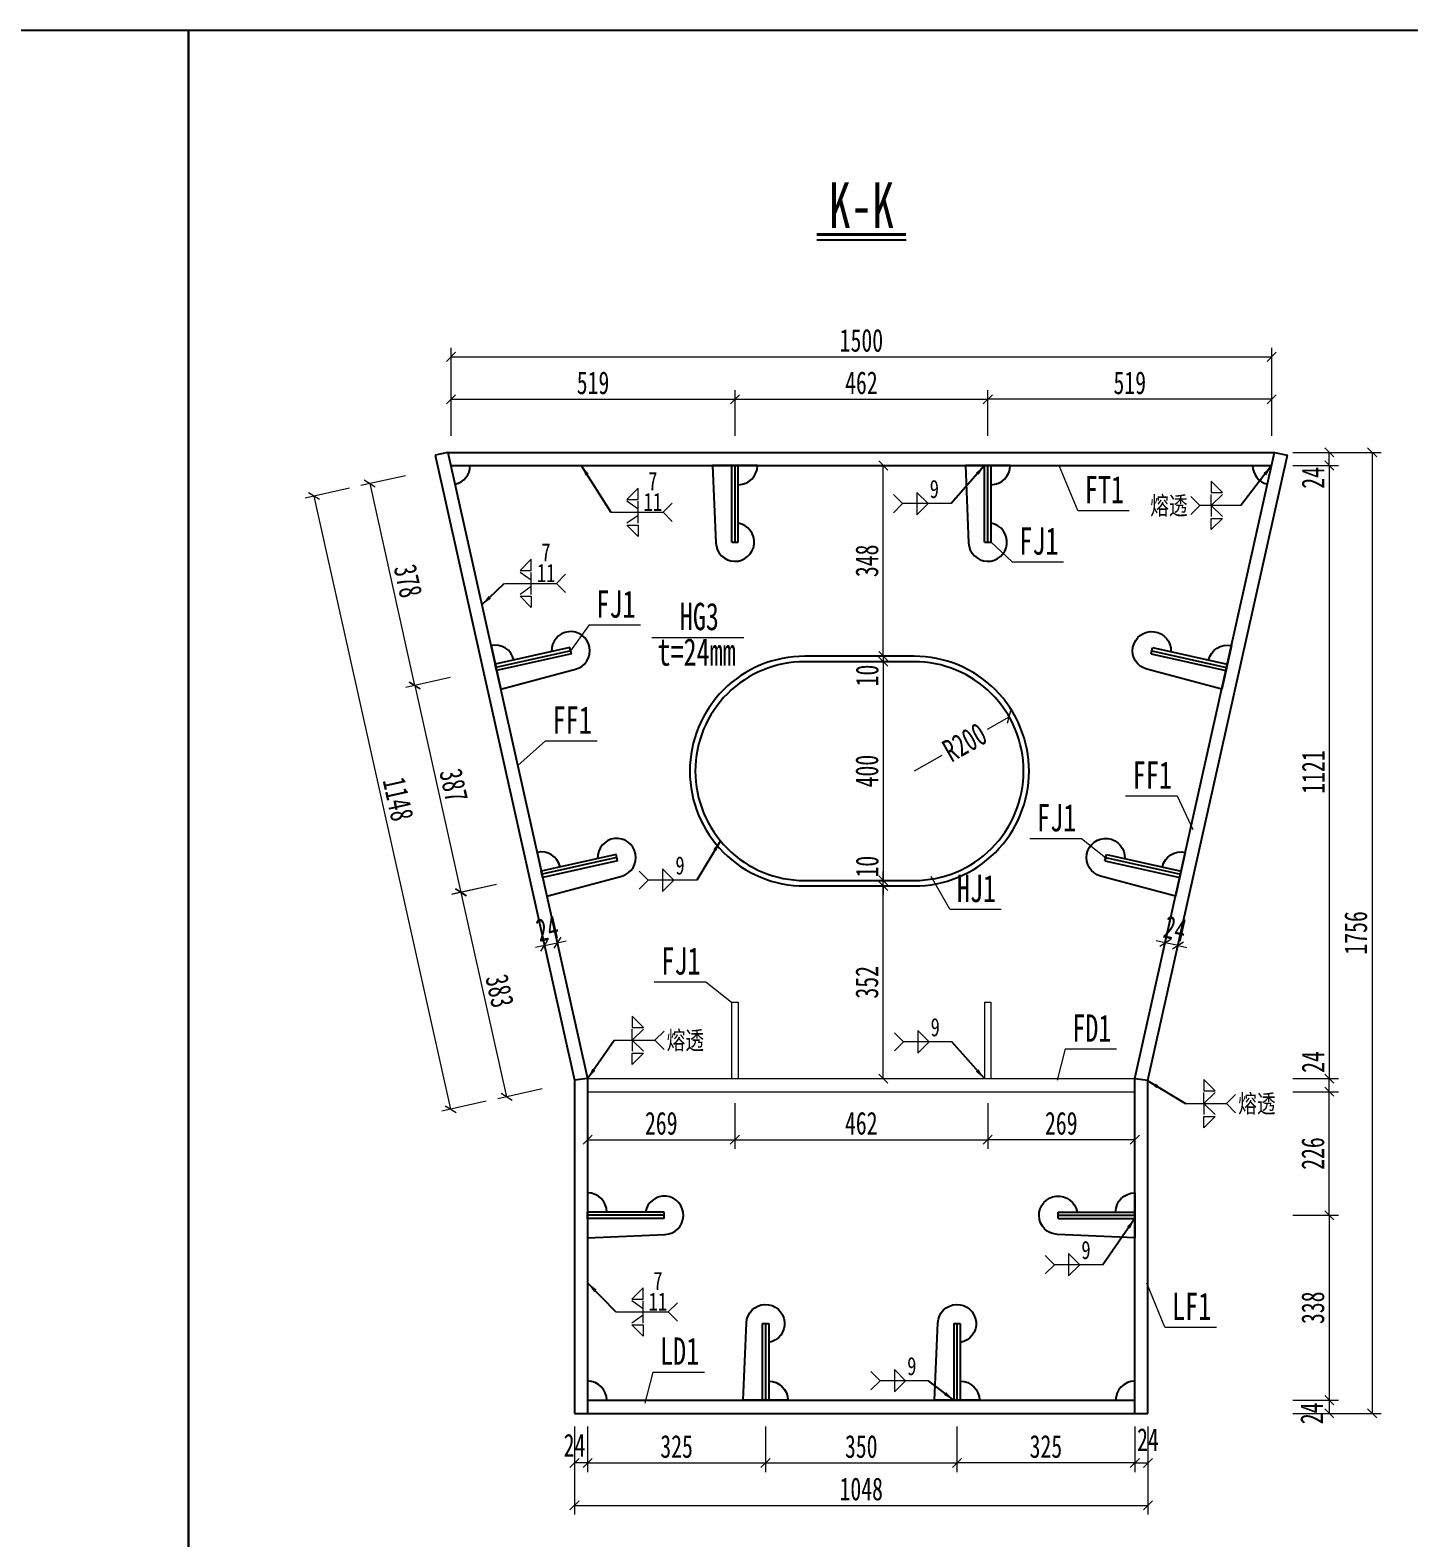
# Model space of a CAD drawing. Header units: millimetres. Extents: x -60009 to 63758, y -2164 to 95433.
# Drawn here: x 22842 to 25362, y 14752 to 17508 of the extents above; entities that cross this region are included whole.
import ezdxf
from ezdxf.enums import TextEntityAlignment as Align

# ---------------------------------------------------------------- set-up
doc = ezdxf.new("R2010")
doc.units = ezdxf.units.MM
doc.linetypes.add('DASHED', pattern=[0.75, 0.5, -0.25])
doc.layers.get('Defpoints').update_dxf_attribs({"color": 8})
for name, color, linetype, lineweight in [('Dim', 4, 'Continuous', 15), ('文字', 7, 'Continuous', 15), ('标注线及字体', 2, 'Continuous', 15), ('细实线', 4, 'Continuous', 15), ('虚线', 7, 'DASHED', 15), ('钢板粗线', 1, 'Continuous', 25)]:
    doc.layers.add(name, color=color, linetype=linetype, lineweight=lineweight)
doc.layers.add('Text', color=4, linetype='Continuous')
doc.styles.add('111', font='仿宋_GB2312.TTF', dxfattribs={"width": 0.7})
doc.styles.add('BM_Dim', font='仿宋_GB2312.TTF', dxfattribs={"width": 0.85})
doc.styles.add('SMEDI', font='仿宋_GB2312.TTF', dxfattribs={"width": 0.75})
doc.styles.get("Standard").update_dxf_attribs({"font": '仿宋_GB2312.TTF'})
doc.dimstyles.new('200', dxfattribs={"dimscale": 0, "dimtxt": 2.5, "dimasz": 1, "dimexe": 1, "dimexo": 1, "dimgap": 0.6, "dimtad": 1, "dimdec": 0, "dimdsep": 46, "dimtxsty": '111', "dimblk": 'OBLIQUE', "dimcen": 0, "dimclrd": 4, "dimclre": 4, "dimclrt": 4, "dimadec": 1, "dimazin": 2, "dimtfac": 1, "dimtdec": 0, "dimtix": 1, "dimtmove": 2, "dimatfit": 3, "dimfxl": 4, "dimfxlon": 1, "dimtolj": 1, "dimlwd": -1, "dimlwe": -1, "dimarcsym": 0})
doc.dimstyles.new('MSteel_1.0_1.0', dxfattribs={"dimtxt": 3, "dimasz": 1.2, "dimexe": 1, "dimexo": 1, "dimgap": 1, "dimtad": 3, "dimtoh": 1, "dimdec": 0, "dimzin": 0, "dimdsep": 46, "dimtxsty": 'Standard', "dimblk": 'ARCHTICK', "dimcen": 0.09, "dimclrd": 3, "dimclre": 3, "dimadec": 0, "dimazin": 0, "dimtfac": 1, "dimtdec": 4, "dimtofl": 0, "dimtmove": 0, "dimatfit": 3, "dimfxl": 1, "dimtolj": 1, "dimtzin": 0, "dimarcsym": 0})

# ---------------------------------------------------------------- blocks, each defined once
blk = doc.blocks.new('_Oblique')
at = {"color": 0, "linetype": 'ByBlock', "lineweight": -2}
blk.add_line((-0.5, -0.5), (0.5, 0.5), dxfattribs=at)
blk = doc.blocks.new('*D1526')
at = {"layer": 'Defpoints', "color": 0}
for p in [(24359.6, 16363.2), (24359.6, 16353.2), (24401.5, 16353.2)]:
    blk.add_point(p, dxfattribs=at)
at = {"layer": '细实线', "color": 4}
for p, q in [((24401.5, 16363.2), (24401.5, 16379.9)), ((24376.2, 16363.2), (24418.2, 16363.2)), ((24376.2, 16353.2), (24418.2, 16353.2)), ((24401.5, 16363.2), (24401.5, 16353.2)), ((24401.5, 16353.2), (24401.5, 16336.5))]:
    blk.add_line(p, q, dxfattribs=at)
at = {"layer": '细实线', "color": 4, "xscale": 16.66666666666666, "yscale": 16.66666666666666, "zscale": 16.66666666666666}
for p, rotation in [((24401.5, 16363.2), 270), ((24401.5, 16353.2), 90)]:
    blk.add_blockref('_Oblique', p, dxfattribs=dict(at, rotation=rotation))
at = {"layer": '细实线', "color": 4, "insert": (24372.2, 16327.9), "char_height": 41.67, "attachment_point": 5, "rotation": 90, "style": '111'}
blk.add_mtext('\\A1;10', dxfattribs=at)
blk = doc.blocks.new('*D1527')
at = {"layer": 'Defpoints', "color": 0}
for p in [(24359.6, 16711.7), (24401.5, 16711.7), (24359.6, 16363.2)]:
    blk.add_point(p, dxfattribs=at)
at = {"layer": '细实线', "color": 4}
for p, q in [((24376.2, 16711.7), (24418.2, 16711.7)), ((24401.5, 16363.2), (24401.5, 16711.7)), ((24376.2, 16363.2), (24418.2, 16363.2))]:
    blk.add_line(p, q, dxfattribs=at)
at = {"layer": '细实线', "color": 4, "xscale": 16.66666666666666, "yscale": 16.66666666666666, "zscale": 16.66666666666666}
for p, rotation in [((24401.5, 16711.7), 90), ((24401.5, 16363.2), 270)]:
    blk.add_blockref('_Oblique', p, dxfattribs=dict(at, rotation=rotation))
at = {"layer": '细实线', "color": 4, "insert": (24371.7, 16537.5), "char_height": 41.67, "attachment_point": 5, "rotation": 90, "style": '111'}
blk.add_mtext('\\A1;348', dxfattribs=at)
blk = doc.blocks.new('*D1528')
at = {"layer": 'Defpoints', "color": 0}
for p in [(24359.6, 16353.2), (24359.6, 15953.2), (24401.5, 15953.2)]:
    blk.add_point(p, dxfattribs=at)
at = {"layer": '细实线', "color": 4}
for p, q in [((24376.2, 16353.2), (24418.2, 16353.2)), ((24401.5, 16353.2), (24401.5, 15953.2)), ((24376.2, 15953.2), (24418.2, 15953.2))]:
    blk.add_line(p, q, dxfattribs=at)
at = {"layer": '细实线', "color": 4, "xscale": 16.66666666666666, "yscale": 16.66666666666666, "zscale": 16.66666666666666}
for p, rotation in [((24401.5, 16353.2), 90), ((24401.5, 15953.2), 270)]:
    blk.add_blockref('_Oblique', p, dxfattribs=dict(at, rotation=rotation))
at = {"layer": '细实线', "color": 4, "insert": (24371.7, 16153.2), "char_height": 41.67, "attachment_point": 5, "rotation": 90, "style": '111'}
blk.add_mtext('\\A1;400', dxfattribs=at)
blk = doc.blocks.new('*D1529')
at = {"layer": 'Defpoints', "color": 0}
for p in [(24359.6, 15943.2), (24401.5, 15943.2), (24359.6, 15591.1)]:
    blk.add_point(p, dxfattribs=at)
at = {"layer": '细实线', "color": 4}
for p, q in [((24376.2, 15943.2), (24418.2, 15943.2)), ((24401.5, 15591.1), (24401.5, 15943.2)), ((24376.2, 15591.1), (24418.2, 15591.1))]:
    blk.add_line(p, q, dxfattribs=at)
at = {"layer": '细实线', "color": 4, "xscale": 16.66666666666666, "yscale": 16.66666666666666, "zscale": 16.66666666666666}
for p, rotation in [((24401.5, 15943.2), 90), ((24401.5, 15591.1), 270)]:
    blk.add_blockref('_Oblique', p, dxfattribs=dict(at, rotation=rotation))
at = {"layer": '细实线', "color": 4, "insert": (24371.7, 15767.2), "char_height": 41.67, "attachment_point": 5, "rotation": 90, "style": '111'}
blk.add_mtext('\\A1;352', dxfattribs=at)
blk = doc.blocks.new('_ArchTick')
at = {"color": 0, "linetype": 'ByBlock', "const_width": 0.15}
blk.add_lwpolyline([(-0.5, -0.5), (0.5, 0.5)], dxfattribs=at)
blk = doc.blocks.new('角焊缝1')
at = {"layer": 'Dim'}
blk.add_line((-3101.17, 370.22), (-3106.48, 370.22), dxfattribs=at)
blk.add_lwpolyline([(-3107.48, 369.22), (-3106.48, 370.22), (-3107.48, 371.22)], dxfattribs=at)
blk.add_lwpolyline([(-3104.91, 371.45), (-3104.91, 368.99), (-3103.68, 370.22)], close=True, dxfattribs=at)
blk = doc.blocks.new('*D1530')
at = {"layer": 'Defpoints', "color": 0}
for p in [(24631.7, 16252.3), (24457.9, 16153.2)]:
    blk.add_point(p, dxfattribs=at)
at = {"layer": '细实线', "color": 4}
for p, q in [((24592.2, 16229.8), (24631.7, 16252.3)), ((24508.3, 16181.9), (24457.9, 16153.2))]:
    blk.add_line(p, q, dxfattribs=at)
at = {"layer": '细实线', "color": 4, "xscale": 16.66666666666666, "yscale": 16.66666666666666, "zscale": 16.66666666666666, "rotation": 29.68905914116267}
blk.add_blockref('_Oblique', (24631.7, 16252.3), dxfattribs=at)
at = {"layer": '细实线', "color": 4, "insert": (24550.3, 16205.9), "char_height": 41.67, "attachment_point": 5, "rotation": 29.6891, "style": '111'}
blk.add_mtext('\\A1;R200', dxfattribs=at)
blk = doc.blocks.new('*D1531')
at = {"layer": 'Defpoints', "color": 0}
for p in [(24130.5, 16832.9), (23611.5, 16711.7), (24130.5, 16711.7)]:
    blk.add_point(p, dxfattribs=at)
at = {"layer": '细实线', "color": 4}
for p, q in [((23611.5, 16766.2), (23611.5, 16849.5)), ((24130.5, 16766.2), (24130.5, 16849.5)), ((23611.5, 16832.9), (24130.5, 16832.9))]:
    blk.add_line(p, q, dxfattribs=at)
at = {"layer": '细实线', "color": 4, "xscale": 16.66666666666666, "yscale": 16.66666666666666, "zscale": 16.66666666666666, "rotation": 180}
blk.add_blockref('_Oblique', (23611.5, 16832.9), dxfattribs=at)
at = {"layer": '细实线', "color": 4, "xscale": 16.66666666666666, "yscale": 16.66666666666666, "zscale": 16.66666666666666}
blk.add_blockref('_Oblique', (24130.5, 16832.9), dxfattribs=at)
at = {"layer": '细实线', "color": 4, "insert": (23871, 16862.7), "char_height": 41.67, "attachment_point": 5, "style": '111'}
blk.add_mtext('\\A1;519', dxfattribs=at)
blk = doc.blocks.new('*D1532')
at = {"layer": 'Defpoints', "color": 0}
for p in [(24592.5, 16832.9), (24130.5, 16711.7), (24592.5, 16711.7)]:
    blk.add_point(p, dxfattribs=at)
at = {"layer": '细实线', "color": 4}
for p, q in [((24130.5, 16766.2), (24130.5, 16849.5)), ((24592.5, 16766.2), (24592.5, 16849.5)), ((24130.5, 16832.9), (24592.5, 16832.9))]:
    blk.add_line(p, q, dxfattribs=at)
at = {"layer": '细实线', "color": 4, "xscale": 16.66666666666666, "yscale": 16.66666666666666, "zscale": 16.66666666666666, "rotation": 180}
blk.add_blockref('_Oblique', (24130.5, 16832.9), dxfattribs=at)
at = {"layer": '细实线', "color": 4, "xscale": 16.66666666666666, "yscale": 16.66666666666666, "zscale": 16.66666666666666}
blk.add_blockref('_Oblique', (24592.5, 16832.9), dxfattribs=at)
at = {"layer": '细实线', "color": 4, "insert": (24361.5, 16862.7), "char_height": 41.67, "attachment_point": 5, "style": '111'}
blk.add_mtext('\\A1;462', dxfattribs=at)
blk = doc.blocks.new('*D1533')
at = {"layer": 'Defpoints', "color": 0}
for p in [(24592.5, 16832.9), (24592.5, 16711.7), (25111.5, 16711.7)]:
    blk.add_point(p, dxfattribs=at)
at = {"layer": '细实线', "color": 4}
for p, q in [((24592.5, 16766.2), (24592.5, 16849.5)), ((25111.5, 16766.2), (25111.5, 16849.5)), ((25111.5, 16832.9), (24592.5, 16832.9))]:
    blk.add_line(p, q, dxfattribs=at)
at = {"layer": '细实线', "color": 4, "xscale": 16.66666666666666, "yscale": 16.66666666666666, "zscale": 16.66666666666666, "rotation": 180}
blk.add_blockref('_Oblique', (24592.5, 16832.9), dxfattribs=at)
at = {"layer": '细实线', "color": 4, "xscale": 16.66666666666666, "yscale": 16.66666666666666, "zscale": 16.66666666666666}
blk.add_blockref('_Oblique', (25111.5, 16832.9), dxfattribs=at)
at = {"layer": '细实线', "color": 4, "insert": (24852, 16862.7), "char_height": 41.67, "attachment_point": 5, "style": '111'}
blk.add_mtext('\\A1;519', dxfattribs=at)
blk = doc.blocks.new('*D1534')
at = {"layer": 'Defpoints', "color": 0}
for p in [(25111.5, 16910.5), (23611.5, 16711.7), (25111.5, 16711.7)]:
    blk.add_point(p, dxfattribs=at)
at = {"layer": '细实线', "color": 4}
for p, q in [((23611.5, 16843.8), (23611.5, 16927.1)), ((25111.5, 16843.8), (25111.5, 16927.1)), ((23611.5, 16910.5), (25111.5, 16910.5))]:
    blk.add_line(p, q, dxfattribs=at)
at = {"layer": '细实线', "color": 4, "xscale": 16.66666666666666, "yscale": 16.66666666666666, "zscale": 16.66666666666666, "rotation": 180}
blk.add_blockref('_Oblique', (23611.5, 16910.5), dxfattribs=at)
at = {"layer": '细实线', "color": 4, "xscale": 16.66666666666666, "yscale": 16.66666666666666, "zscale": 16.66666666666666}
blk.add_blockref('_Oblique', (25111.5, 16910.5), dxfattribs=at)
at = {"layer": '细实线', "color": 4, "insert": (24361.5, 16940.3), "char_height": 41.67, "attachment_point": 5, "style": '111'}
blk.add_mtext('\\A1;1500', dxfattribs=at)
blk = doc.blocks.new('*D1535')
at = {"layer": 'Defpoints', "color": 0}
for p in [(25068, 16711.7), (24821.2, 15591.1), (25216.6, 15591.1)]:
    blk.add_point(p, dxfattribs=at)
at = {"layer": '细实线', "color": 4}
for p, q in [((25149.9, 16711.7), (25233.2, 16711.7)), ((25216.6, 16711.7), (25216.6, 15591.1)), ((25149.9, 15591.1), (25233.2, 15591.1))]:
    blk.add_line(p, q, dxfattribs=at)
at = {"layer": '细实线', "color": 4, "xscale": 16.66666666666666, "yscale": 16.66666666666666, "zscale": 16.66666666666666}
for p, rotation in [((25216.6, 16711.7), 90), ((25216.6, 15591.1), 270)]:
    blk.add_blockref('_Oblique', p, dxfattribs=dict(at, rotation=rotation))
at = {"layer": '细实线', "color": 4, "insert": (25187.2, 16151.4), "char_height": 41.67, "attachment_point": 5, "rotation": 90, "style": '111'}
blk.add_mtext('\\A1;1121', dxfattribs=at)
blk = doc.blocks.new('*D1536')
at = {"layer": 'Defpoints', "color": 0}
for p in [(25068.5, 16735.7), (25216.6, 16735.7), (25068, 16711.7)]:
    blk.add_point(p, dxfattribs=at)
at = {"layer": '细实线', "color": 4}
for p, q in [((25149.9, 16735.7), (25233.2, 16735.7)), ((25216.6, 16711.7), (25216.6, 16735.7)), ((25149.9, 16711.7), (25233.2, 16711.7))]:
    blk.add_line(p, q, dxfattribs=at)
at = {"layer": '细实线', "color": 4, "xscale": 16.66666666666666, "yscale": 16.66666666666666, "zscale": 16.66666666666666}
for p, rotation in [((25216.6, 16735.7), 90), ((25216.6, 16711.7), 270)]:
    blk.add_blockref('_Oblique', p, dxfattribs=dict(at, rotation=rotation))
at = {"layer": '细实线', "color": 4, "insert": (25186.8, 16689.2), "char_height": 41.67, "attachment_point": 5, "rotation": 90, "style": '111'}
blk.add_mtext('\\A1;24', dxfattribs=at)
blk = doc.blocks.new('*D1537')
at = {"layer": 'Defpoints', "color": 0}
for p in [(24826.4, 15591.1), (25216.6, 15591.1), (24830.2, 15567.1)]:
    blk.add_point(p, dxfattribs=at)
at = {"layer": '细实线', "color": 4}
for p, q in [((25149.9, 15591.1), (25233.2, 15591.1)), ((25216.6, 15567.1), (25216.6, 15591.1)), ((25149.9, 15567.1), (25233.2, 15567.1))]:
    blk.add_line(p, q, dxfattribs=at)
at = {"layer": '细实线', "color": 4, "xscale": 16.66666666666666, "yscale": 16.66666666666666, "zscale": 16.66666666666666}
for p, rotation in [((25216.6, 15591.1), 90), ((25216.6, 15567.1), 270)]:
    blk.add_blockref('_Oblique', p, dxfattribs=dict(at, rotation=rotation))
at = {"layer": '细实线', "color": 4, "insert": (25186.8, 15621.5), "char_height": 41.67, "attachment_point": 5, "rotation": 90, "style": '111'}
blk.add_mtext('\\A1;24', dxfattribs=at)
blk = doc.blocks.new('*D1538')
at = {"layer": 'Defpoints', "color": 0}
for p in [(25068.5, 16735.7), (24783.5, 14979.3), (25295, 14979.3)]:
    blk.add_point(p, dxfattribs=at)
at = {"layer": '细实线', "color": 4}
for p, q in [((25228.4, 16735.7), (25311.7, 16735.7)), ((25295, 16735.7), (25295, 14979.3)), ((25228.4, 14979.3), (25311.7, 14979.3))]:
    blk.add_line(p, q, dxfattribs=at)
at = {"layer": '细实线', "color": 4, "xscale": 16.66666666666666, "yscale": 16.66666666666666, "zscale": 16.66666666666666}
for p, rotation in [((25295, 16735.7), 90), ((25295, 14979.3), 270)]:
    blk.add_blockref('_Oblique', p, dxfattribs=dict(at, rotation=rotation))
at = {"layer": '细实线', "color": 4, "insert": (25265.2, 15857.5), "char_height": 41.67, "attachment_point": 5, "rotation": 90, "style": '111'}
blk.add_mtext('\\A1;1756', dxfattribs=at)
blk = doc.blocks.new('全融透2')
at = {"layer": 'Dim'}
blk.add_line((0, 0), (-4.48, 0), dxfattribs=at)
for points in [[(-3.23, 2.65), (-3.23, 1.41), (-2, 1.41)], [(-3.23, -2.65), (-3.23, -1.41), (-2, -1.41)]]:
    blk.add_lwpolyline(points, close=True, dxfattribs=at)
for points in [[(-5.48, 1), (-4.48, 0), (-5.48, -1)], [(-2, 1.21), (-3.23, 0), (-3.23, 1.21)], [(-2, -1.21), (-3.23, 0), (-3.23, -1.21)]]:
    blk.add_lwpolyline(points, dxfattribs=at)
at = {"layer": 'Text', "style": 'SMEDI', "width": 0.75}
blk.add_text('熔透', height=2, dxfattribs=at).set_placement((-9.92, 0), align=Align.MIDDLE_LEFT)
blk = doc.blocks.new('全融透1')
at = {"layer": 'Dim'}
blk.add_line((0, 0), (4.48, 0), dxfattribs=at)
for points in [[(2, 2.65), (2, 1.41), (3.23, 1.41)], [(2, -2.65), (2, -1.41), (3.23, -1.41)]]:
    blk.add_lwpolyline(points, close=True, dxfattribs=at)
for points in [[(3.23, 1.21), (2, 0), (2, 1.21)], [(3.23, -1.21), (2, 0), (2, -1.21)], [(5.48, 1), (4.48, 0), (5.48, -1)]]:
    blk.add_lwpolyline(points, dxfattribs=at)
at = {"layer": 'Text', "style": 'SMEDI', "width": 0.75}
blk.add_text('熔透', height=2, dxfattribs=at).set_placement((5.77, 0), align=Align.MIDDLE_LEFT)
blk = doc.blocks.new('半融透1')
at = {"layer": 'Dim'}
for p, q in [((0.03, 0), (5.74, 0)), ((2.98, 0.34), (1.75, 1.21)), ((2.98, -0.34), (1.75, -1.21))]:
    blk.add_line(p, q, dxfattribs=at)
for points in [[(1.75, 1.41), (2.98, 1.41), (2.98, 2.65)], [(1.75, -1.41), (2.98, -1.41), (2.98, -2.65)]]:
    blk.add_lwpolyline(points, close=True, dxfattribs=at)
for points in [[(2.98, -1.21), (2.98, 0), (2.98, 1.21)], [(6.74, -1), (5.74, 0), (6.74, 1)]]:
    blk.add_lwpolyline(points, dxfattribs=at)
at = {"layer": 'Text', "style": 'SMEDI', "width": 0.75}
blk.add_text('7', height=2, dxfattribs=at).set_placement((4.09, 3.42), align=Align.MIDDLE_LEFT)
blk = doc.blocks.new('*D1539')
at = {"layer": 'Defpoints', "color": 0}
for p in [(23805.6, 15839.5), (23795.2, 15776), (23818.6, 15781.3)]:
    blk.add_point(p, dxfattribs=at)
at = {"layer": '细实线', "color": 4}
for p, q in [((23791.6, 15792.3), (23778.5, 15850.5)), ((23815, 15797.5), (23802, 15855.8)), ((23782.2, 15834.3), (23765.9, 15830.6)), ((23782.2, 15834.3), (23805.6, 15839.5)), ((23805.6, 15839.5), (23821.9, 15843.1))]:
    blk.add_line(p, q, dxfattribs=at)
at = {"layer": '细实线', "color": 4, "xscale": 16.66666666666666, "yscale": 16.66666666666666, "zscale": 16.66666666666666}
for p, rotation in [((23805.6, 15839.5), 192.6159514310321), ((23782.2, 15834.3), 12.61595143103209)]:
    blk.add_blockref('_Oblique', p, dxfattribs=dict(at, rotation=rotation))
at = {"layer": '细实线', "color": 4, "insert": (23787.5, 15865.5), "char_height": 41.67, "attachment_point": 5, "rotation": 12.616, "style": '111'}
blk.add_mtext('\\A1;24', dxfattribs=at)
blk = doc.blocks.new('*D1540')
at = {"layer": 'Defpoints', "color": 0}
for p in [(24916.8, 15839.5), (24903.8, 15781.3), (24927.2, 15776)]:
    blk.add_point(p, dxfattribs=at)
at = {"layer": '细实线', "color": 4}
for p, q in [((24907.4, 15797.5), (24920.4, 15855.8)), ((24930.8, 15792.3), (24943.8, 15850.5)), ((24916.8, 15839.5), (24900.5, 15843.1)), ((24940.2, 15834.3), (24916.8, 15839.5)), ((24940.2, 15834.3), (24956.5, 15830.6))]:
    blk.add_line(p, q, dxfattribs=at)
at = {"layer": '细实线', "color": 4, "xscale": 16.66666666666666, "yscale": 16.66666666666666, "zscale": 16.66666666666666}
for p, rotation in [((24916.8, 15839.5), 347.3840485689679), ((24940.2, 15834.3), 167.3840485689679)]:
    blk.add_blockref('_Oblique', p, dxfattribs=dict(at, rotation=rotation))
at = {"layer": '细实线', "color": 4, "insert": (24934.9, 15865.5), "char_height": 41.67, "attachment_point": 5, "rotation": 347.384, "style": '111'}
blk.add_mtext('\\A1;24', dxfattribs=at)
blk = doc.blocks.new('*D1541')
at = {"layer": 'Defpoints', "color": 0}
for p in [(24359.6, 15953.2), (24359.6, 15943.2), (24401.5, 15953.2)]:
    blk.add_point(p, dxfattribs=at)
at = {"layer": '细实线', "color": 4}
for p, q in [((24401.5, 15953.2), (24401.5, 15969.9)), ((24376.2, 15953.2), (24418.2, 15953.2)), ((24376.2, 15943.2), (24418.2, 15943.2)), ((24401.5, 15943.2), (24401.5, 15953.2)), ((24401.5, 15943.2), (24401.5, 15926.5))]:
    blk.add_line(p, q, dxfattribs=at)
at = {"layer": '细实线', "color": 4, "xscale": 16.66666666666666, "yscale": 16.66666666666666, "zscale": 16.66666666666666}
for p, rotation in [((24401.5, 15953.2), 270), ((24401.5, 15943.2), 90)]:
    blk.add_blockref('_Oblique', p, dxfattribs=dict(at, rotation=rotation))
at = {"layer": '细实线', "color": 4, "insert": (24372.2, 15978.5), "char_height": 41.67, "attachment_point": 5, "rotation": 90, "style": '111'}
blk.add_mtext('\\A1;10', dxfattribs=at)
blk = doc.blocks.new('*D1542')
at = {"layer": 'Defpoints', "color": 0}
for p in [(23861.2, 15009.8), (24186.2, 15009.8), (24186.2, 14888.7)]:
    blk.add_point(p, dxfattribs=at)
at = {"layer": '细实线', "color": 4}
for p, q in [((23861.2, 14955.3), (23861.2, 14872)), ((24186.2, 14955.3), (24186.2, 14872)), ((23861.2, 14888.7), (24186.2, 14888.7))]:
    blk.add_line(p, q, dxfattribs=at)
at = {"layer": '细实线', "color": 4, "xscale": 16.66666666666666, "yscale": 16.66666666666666, "zscale": 16.66666666666666, "rotation": 180}
blk.add_blockref('_Oblique', (23861.2, 14888.7), dxfattribs=at)
at = {"layer": '细实线', "color": 4, "xscale": 16.66666666666666, "yscale": 16.66666666666666, "zscale": 16.66666666666666}
blk.add_blockref('_Oblique', (24186.2, 14888.7), dxfattribs=at)
at = {"layer": '细实线', "color": 4, "insert": (24023.7, 14918.5), "char_height": 41.67, "attachment_point": 5, "style": '111'}
blk.add_mtext('\\A1;325', dxfattribs=at)
blk = doc.blocks.new('*D1543')
at = {"layer": 'Defpoints', "color": 0}
for p in [(24186.2, 15009.8), (24536.2, 15009.8), (24536.2, 14888.7)]:
    blk.add_point(p, dxfattribs=at)
at = {"layer": '细实线', "color": 4}
for p, q in [((24186.2, 14955.3), (24186.2, 14872)), ((24536.2, 14955.3), (24536.2, 14872)), ((24186.2, 14888.7), (24536.2, 14888.7))]:
    blk.add_line(p, q, dxfattribs=at)
at = {"layer": '细实线', "color": 4, "xscale": 16.66666666666666, "yscale": 16.66666666666666, "zscale": 16.66666666666666, "rotation": 180}
blk.add_blockref('_Oblique', (24186.2, 14888.7), dxfattribs=at)
at = {"layer": '细实线', "color": 4, "xscale": 16.66666666666666, "yscale": 16.66666666666666, "zscale": 16.66666666666666}
blk.add_blockref('_Oblique', (24536.2, 14888.7), dxfattribs=at)
at = {"layer": '细实线', "color": 4, "insert": (24361.2, 14918.5), "char_height": 41.67, "attachment_point": 5, "style": '111'}
blk.add_mtext('\\A1;350', dxfattribs=at)
blk = doc.blocks.new('*D1544')
at = {"layer": 'Defpoints', "color": 0}
for p in [(24536.2, 15009.8), (24861.2, 15009.8), (24536.2, 14888.7)]:
    blk.add_point(p, dxfattribs=at)
at = {"layer": '细实线', "color": 4}
for p, q in [((24536.2, 14955.3), (24536.2, 14872)), ((24861.2, 14955.3), (24861.2, 14872)), ((24861.2, 14888.7), (24536.2, 14888.7))]:
    blk.add_line(p, q, dxfattribs=at)
at = {"layer": '细实线', "color": 4, "xscale": 16.66666666666666, "yscale": 16.66666666666666, "zscale": 16.66666666666666, "rotation": 180}
blk.add_blockref('_Oblique', (24536.2, 14888.7), dxfattribs=at)
at = {"layer": '细实线', "color": 4, "xscale": 16.66666666666666, "yscale": 16.66666666666666, "zscale": 16.66666666666666}
blk.add_blockref('_Oblique', (24861.2, 14888.7), dxfattribs=at)
at = {"layer": '细实线', "color": 4, "insert": (24698.7, 14918.5), "char_height": 41.67, "attachment_point": 5, "style": '111'}
blk.add_mtext('\\A1;325', dxfattribs=at)
blk = doc.blocks.new('*D1545')
at = {"layer": 'Defpoints', "color": 0}
for p in [(24885.2, 15025.8), (23837.2, 14991.6), (24885.2, 14811)]:
    blk.add_point(p, dxfattribs=at)
at = {"layer": '细实线', "color": 4}
for p, q in [((23837.2, 14877.7), (23837.2, 14794.4)), ((24885.2, 14877.7), (24885.2, 14794.4)), ((23837.2, 14811), (24885.2, 14811))]:
    blk.add_line(p, q, dxfattribs=at)
at = {"layer": '细实线', "color": 4, "xscale": 16.66666666666666, "yscale": 16.66666666666666, "zscale": 16.66666666666666, "rotation": 180}
blk.add_blockref('_Oblique', (23837.2, 14811), dxfattribs=at)
at = {"layer": '细实线', "color": 4, "xscale": 16.66666666666666, "yscale": 16.66666666666666, "zscale": 16.66666666666666}
blk.add_blockref('_Oblique', (24885.2, 14811), dxfattribs=at)
at = {"layer": '细实线', "color": 4, "insert": (24361.2, 14840.9), "char_height": 41.67, "attachment_point": 5, "style": '111'}
blk.add_mtext('\\A1;1048', dxfattribs=at)
blk = doc.blocks.new('*D1546')
at = {"layer": 'Defpoints', "color": 0}
for p in [(23837.2, 15009.8), (23861.2, 15009.8), (23837.2, 14888.7)]:
    blk.add_point(p, dxfattribs=at)
at = {"layer": '细实线', "color": 4}
for p, q in [((23837.2, 14955.3), (23837.2, 14872)), ((23861.2, 14955.3), (23861.2, 14872)), ((23861.2, 14888.7), (23837.2, 14888.7))]:
    blk.add_line(p, q, dxfattribs=at)
at = {"layer": '细实线', "color": 4, "xscale": 16.66666666666666, "yscale": 16.66666666666666, "zscale": 16.66666666666666, "rotation": 180}
blk.add_blockref('_Oblique', (23837.2, 14888.7), dxfattribs=at)
at = {"layer": '细实线', "color": 4, "xscale": 16.66666666666666, "yscale": 16.66666666666666, "zscale": 16.66666666666666}
blk.add_blockref('_Oblique', (23861.2, 14888.7), dxfattribs=at)
at = {"layer": '细实线', "color": 4, "insert": (23837.2, 14921.1), "char_height": 41.67, "attachment_point": 5, "style": '111'}
blk.add_mtext('\\A1;24', dxfattribs=at)
blk = doc.blocks.new('*D1547')
at = {"layer": 'Defpoints', "color": 0}
for p in [(24861.2, 15009.8), (24885.2, 15009.8), (24885.2, 14888.7)]:
    blk.add_point(p, dxfattribs=at)
at = {"layer": '细实线', "color": 4}
for p, q in [((24861.2, 14955.3), (24861.2, 14872)), ((24885.2, 14955.3), (24885.2, 14872)), ((24861.2, 14888.7), (24885.2, 14888.7))]:
    blk.add_line(p, q, dxfattribs=at)
at = {"layer": '细实线', "color": 4, "xscale": 16.66666666666666, "yscale": 16.66666666666666, "zscale": 16.66666666666666, "rotation": 180}
blk.add_blockref('_Oblique', (24861.2, 14888.7), dxfattribs=at)
at = {"layer": '细实线', "color": 4, "xscale": 16.66666666666666, "yscale": 16.66666666666666, "zscale": 16.66666666666666}
blk.add_blockref('_Oblique', (24885.2, 14888.7), dxfattribs=at)
at = {"layer": '细实线', "color": 4, "insert": (24885.2, 14931.3), "char_height": 41.67, "attachment_point": 5, "style": '111'}
blk.add_mtext('\\A1;24', dxfattribs=at)
blk = doc.blocks.new('*D1548')
at = {"layer": 'Defpoints', "color": 0}
for p in [(23611.5, 16711.6), (23693.5, 16342.7), (23544.9, 16309.7)]:
    blk.add_point(p, dxfattribs=at)
at = {"layer": '细实线', "color": 4}
for p, q in [((23528, 16693), (23446.6, 16675)), ((23462.9, 16678.6), (23544.9, 16309.7)), ((23609.9, 16324.2), (23528.6, 16306.1))]:
    blk.add_line(p, q, dxfattribs=at)
at = {"layer": '细实线', "color": 4, "xscale": 16.66666666666666, "yscale": 16.66666666666666, "zscale": 16.66666666666666}
for p, rotation in [((23462.9, 16678.6), 102.5309936471763), ((23544.9, 16309.7), 282.5309936471763)]:
    blk.add_blockref('_Oblique', p, dxfattribs=dict(at, rotation=rotation))
at = {"layer": '细实线', "color": 4, "insert": (23533, 16500.6), "char_height": 41.67, "attachment_point": 5, "rotation": 282.531, "style": '111'}
blk.add_mtext('\\A1;378', dxfattribs=at)
blk = doc.blocks.new('*D1549')
at = {"layer": 'Defpoints', "color": 0}
for p in [(23693.5, 16342.7), (23777.8, 15964.7), (23629.5, 15931.6)]:
    blk.add_point(p, dxfattribs=at)
at = {"layer": '细实线', "color": 4}
for p, q in [((23610.2, 16324.2), (23528.9, 16306)), ((23545.1, 16309.6), (23629.5, 15931.6)), ((23694.6, 15946.1), (23613.2, 15927.9))]:
    blk.add_line(p, q, dxfattribs=at)
at = {"layer": '细实线', "color": 4, "xscale": 16.66666666666666, "yscale": 16.66666666666666, "zscale": 16.66666666666666}
for p, rotation in [((23545.1, 16309.6), 102.5774872937362), ((23629.5, 15931.6), 282.5774872937362)]:
    blk.add_blockref('_Oblique', p, dxfattribs=dict(at, rotation=rotation))
at = {"layer": '细实线', "color": 4, "insert": (23616.4, 16127.1), "char_height": 41.67, "attachment_point": 5, "rotation": 282.5775, "style": '111'}
blk.add_mtext('\\A1;387', dxfattribs=at)
blk = doc.blocks.new('*D1550')
at = {"layer": 'Defpoints', "color": 0}
for p in [(23777.8, 15964.7), (23861.2, 15591.1), (23713.1, 15558.1)]:
    blk.add_point(p, dxfattribs=at)
at = {"layer": '细实线', "color": 4}
for p, q in [((23694.8, 15946.2), (23613.5, 15928)), ((23629.7, 15931.6), (23713.1, 15558.1)), ((23778.2, 15572.6), (23696.8, 15554.4))]:
    blk.add_line(p, q, dxfattribs=at)
at = {"layer": '细实线', "color": 4, "xscale": 16.66666666666666, "yscale": 16.66666666666666, "zscale": 16.66666666666666}
for p, rotation in [((23629.7, 15931.6), 102.5774872937401), ((23713.1, 15558.1), 282.5774872937401)]:
    blk.add_blockref('_Oblique', p, dxfattribs=dict(at, rotation=rotation))
at = {"layer": '细实线', "color": 4, "insert": (23700.5, 15751.3), "char_height": 41.67, "attachment_point": 5, "rotation": 282.5775, "style": '111'}
blk.add_mtext('\\A1;383', dxfattribs=at)
blk = doc.blocks.new('*D1551')
at = {"layer": 'Defpoints', "color": 0}
for p in [(23611.5, 16711.6), (23861.2, 15591.1), (23610.7, 15535.3)]:
    blk.add_point(p, dxfattribs=at)
at = {"layer": '细实线', "color": 4}
for p, q in [((23426, 16670.3), (23344.7, 16652.2)), ((23361, 16655.8), (23610.7, 15535.3)), ((23675.7, 15549.8), (23594.4, 15531.7))]:
    blk.add_line(p, q, dxfattribs=at)
at = {"layer": '细实线', "color": 4, "xscale": 16.66666666666666, "yscale": 16.66666666666666, "zscale": 16.66666666666666}
for p, rotation in [((23361, 16655.8), 102.5621832022569), ((23610.7, 15535.3), 282.5621832022568)]:
    blk.add_blockref('_Oblique', p, dxfattribs=dict(at, rotation=rotation))
at = {"layer": '细实线', "color": 4, "insert": (23514.9, 16102), "char_height": 41.67, "attachment_point": 5, "rotation": 282.5622, "style": '111'}
blk.add_mtext('\\A1;1148', dxfattribs=at)
blk = doc.blocks.new('*D1552')
at = {"layer": 'Defpoints', "color": 0}
for p in [(24778.7, 15341.3), (24782.1, 15003.3), (25216.6, 15003.3)]:
    blk.add_point(p, dxfattribs=at)
at = {"layer": '细实线', "color": 4}
for p, q in [((25149.9, 15341.3), (25233.2, 15341.3)), ((25216.6, 15341.3), (25216.6, 15003.3)), ((25149.9, 15003.3), (25233.2, 15003.3))]:
    blk.add_line(p, q, dxfattribs=at)
at = {"layer": '细实线', "color": 4, "xscale": 16.66666666666666, "yscale": 16.66666666666666, "zscale": 16.66666666666666}
for p, rotation in [((25216.6, 15341.3), 90), ((25216.6, 15003.3), 270)]:
    blk.add_blockref('_Oblique', p, dxfattribs=dict(at, rotation=rotation))
at = {"layer": '细实线', "color": 4, "insert": (25186.8, 15172.3), "char_height": 41.67, "attachment_point": 5, "rotation": 90, "style": '111'}
blk.add_mtext('\\A1;338', dxfattribs=at)
blk = doc.blocks.new('*D1553')
at = {"layer": 'Defpoints', "color": 0}
for p in [(24778.7, 15003.3), (24778.7, 14979.3), (25216.6, 14979.3)]:
    blk.add_point(p, dxfattribs=at)
at = {"layer": '细实线', "color": 4}
for p, q in [((25149.9, 15003.3), (25233.2, 15003.3)), ((25216.6, 15003.3), (25216.6, 14979.3)), ((25149.9, 14979.3), (25233.2, 14979.3))]:
    blk.add_line(p, q, dxfattribs=at)
at = {"layer": '细实线', "color": 4, "xscale": 16.66666666666666, "yscale": 16.66666666666666, "zscale": 16.66666666666666}
for p, rotation in [((25216.6, 15003.3), 90), ((25216.6, 14979.3), 270)]:
    blk.add_blockref('_Oblique', p, dxfattribs=dict(at, rotation=rotation))
at = {"layer": '细实线', "color": 4, "insert": (25184.4, 14979.3), "char_height": 41.67, "attachment_point": 5, "rotation": 90, "style": '111'}
blk.add_mtext('\\A1;24', dxfattribs=at)
blk = doc.blocks.new('*D1554')
at = {"layer": 'Defpoints', "color": 0}
for p in [(24811.6, 15567.1), (25216.6, 15567.1), (24778.7, 15341.3)]:
    blk.add_point(p, dxfattribs=at)
at = {"layer": '细实线', "color": 4}
for p, q in [((25149.9, 15567.1), (25233.2, 15567.1)), ((25216.6, 15341.3), (25216.6, 15567.1)), ((25149.9, 15341.3), (25233.2, 15341.3))]:
    blk.add_line(p, q, dxfattribs=at)
at = {"layer": '细实线', "color": 4, "xscale": 16.66666666666666, "yscale": 16.66666666666666, "zscale": 16.66666666666666}
for p, rotation in [((25216.6, 15567.1), 90), ((25216.6, 15341.3), 270)]:
    blk.add_blockref('_Oblique', p, dxfattribs=dict(at, rotation=rotation))
at = {"layer": '细实线', "color": 4, "insert": (25186.8, 15454.2), "char_height": 41.67, "attachment_point": 5, "rotation": 90, "style": '111'}
blk.add_mtext('\\A1;226', dxfattribs=at)
blk = doc.blocks.new('*D1555')
at = {"layer": 'Defpoints', "color": 0}
for p in [(24130.2, 15591.1), (24592.4, 15591.1), (24592.4, 15479.4)]:
    blk.add_point(p, dxfattribs=at)
at = {"layer": '细实线', "color": 4}
for p, q in [((24130.2, 15546.1), (24130.2, 15462.8)), ((24592.4, 15546.1), (24592.4, 15462.8)), ((24130.2, 15479.4), (24592.4, 15479.4))]:
    blk.add_line(p, q, dxfattribs=at)
at = {"layer": '细实线', "color": 4, "xscale": 16.66666666666666, "yscale": 16.66666666666666, "zscale": 16.66666666666666, "rotation": 180}
blk.add_blockref('_Oblique', (24130.2, 15479.4), dxfattribs=at)
at = {"layer": '细实线', "color": 4, "xscale": 16.66666666666666, "yscale": 16.66666666666666, "zscale": 16.66666666666666}
blk.add_blockref('_Oblique', (24592.4, 15479.4), dxfattribs=at)
at = {"layer": '细实线', "color": 4, "insert": (24361.3, 15509.3), "char_height": 41.67, "attachment_point": 5, "style": '111'}
blk.add_mtext('\\A1;462', dxfattribs=at)
blk = doc.blocks.new('*D1556')
at = {"layer": 'Defpoints', "color": 0}
for p in [(24130.2, 15591.1), (23861.2, 15567.1), (24130.2, 15479.4)]:
    blk.add_point(p, dxfattribs=at)
at = {"layer": '细实线', "color": 4}
for p, q in [((23861.2, 15546.1), (23861.2, 15462.8)), ((24130.2, 15546.1), (24130.2, 15462.8)), ((23861.2, 15479.4), (24130.2, 15479.4))]:
    blk.add_line(p, q, dxfattribs=at)
at = {"layer": '细实线', "color": 4, "xscale": 16.66666666666666, "yscale": 16.66666666666666, "zscale": 16.66666666666666, "rotation": 180}
blk.add_blockref('_Oblique', (23861.2, 15479.4), dxfattribs=at)
at = {"layer": '细实线', "color": 4, "xscale": 16.66666666666666, "yscale": 16.66666666666666, "zscale": 16.66666666666666}
blk.add_blockref('_Oblique', (24130.2, 15479.4), dxfattribs=at)
at = {"layer": '细实线', "color": 4, "insert": (23995.7, 15509.3), "char_height": 41.67, "attachment_point": 5, "style": '111'}
blk.add_mtext('\\A1;269', dxfattribs=at)
blk = doc.blocks.new('*D1557')
at = {"layer": 'Defpoints', "color": 0}
for p in [(24592.4, 15591.1), (24861.2, 15567.1), (24592.4, 15479.4)]:
    blk.add_point(p, dxfattribs=at)
at = {"layer": '细实线', "color": 4}
for p, q in [((24592.4, 15546.1), (24592.4, 15462.8)), ((24861.2, 15546.1), (24861.2, 15462.8)), ((24861.2, 15479.4), (24592.4, 15479.4))]:
    blk.add_line(p, q, dxfattribs=at)
at = {"layer": '细实线', "color": 4, "xscale": 16.66666666666666, "yscale": 16.66666666666666, "zscale": 16.66666666666666, "rotation": 180}
blk.add_blockref('_Oblique', (24592.4, 15479.4), dxfattribs=at)
at = {"layer": '细实线', "color": 4, "xscale": 16.66666666666666, "yscale": 16.66666666666666, "zscale": 16.66666666666666}
blk.add_blockref('_Oblique', (24861.2, 15479.4), dxfattribs=at)
at = {"layer": '细实线', "color": 4, "insert": (24726.8, 15509.3), "char_height": 41.67, "attachment_point": 5, "style": '111'}
blk.add_mtext('\\A1;269', dxfattribs=at)
blk = doc.blocks.new('12-140加劲 有焊孔')
at = {"layer": '钢板粗线'}
for p, q in [((41, 0), (35, 141.5)), ((-41, 0), (41, 0))]:
    blk.add_line(p, q, dxfattribs=at)
for centre, start, end in [((0, 140), 2.441, 260.1291), ((-6, 0), 90, 180)]:
    blk.add_arc(centre, 35, start, end, dxfattribs=at)
blk = doc.blocks.new('12-140加劲 无焊孔')
at = {"layer": 'Defpoints'}
blk.add_line((0, -140), (0, 0), dxfattribs=at)
at = {"layer": '钢板粗线'}
for p, q in [((-6, 0), (6, 0)), ((-6, -140), (-6, 0)), ((6, -140), (6, 0)), ((-6, -140), (6, -140))]:
    blk.add_line(p, q, dxfattribs=at)

msp = doc.modelspace()

# ---------------------------------------------------------------- linework, layer by layer
msp.add_line((24279.8, 17124), (24443.2, 17124))
at = {"const_width": 6}
msp.add_lwpolyline([(24279.8, 17134), (24443.2, 17134)], dxfattribs=at)
at = {"layer": 'Defpoints'}
for points in [[(16715.2, 17507.5), (23131.9, 17507.5), (23131.9, 13244.2), (16715.2, 13244.2)], [(23131.9, 17507.5), (29548.6, 17507.5), (29548.6, 13244.2), (23131.9, 13244.2)]]:
    msp.add_lwpolyline(points, close=True, dxfattribs=at)
at = {"layer": '细实线'}
for p, q in [((24756.8, 16629.7), (24723.8, 16709.8)), ((24756.8, 16629.7), (24850.9, 16629.7)), ((24637, 16535.6), (24598.5, 16571.7)), ((24637, 16535.6), (24731.1, 16535.6)), ((23863.9, 16420.4), (23830.1, 16373.2)), ((23863.9, 16420.4), (23958, 16420.4)), ((23978.7, 16397.7), (24146.9, 16397.7)), ((23784.3, 16208.4), (23733.6, 16163.7)), ((23784.3, 16208.4), (23878.3, 16208.4)), ((24844.4, 16107.8), (24938.5, 16107.8)), ((24938.5, 16107.8), (24967.5, 16046.4)), ((24669.4, 16029.9), (24763.5, 16029.9)), ((24763.5, 16029.9), (24810.8, 15992.9)), ((24523, 15900.6), (24488.9, 15960.3)), ((24523, 15900.6), (24617.1, 15900.6)), ((23982.9, 15768), (24076.9, 15768)), ((24076.9, 15768), (24124.2, 15731.1)), ((24733.9, 15645.3), (24719.1, 15588.5)), ((24733.9, 15645.3), (24827.9, 15645.3)), ((24916.3, 15137), (24883.2, 15217)), ((24916.3, 15137), (25010.3, 15137)), ((23980.5, 15054.8), (23965.7, 14998)), ((23980.5, 15054.8), (24074.6, 15054.8))]:
    msp.add_line(p, q, dxfattribs=at)
at = {"layer": '虚线', "ltscale": 2}
for p, q in [((24124.2, 15731.1), (24136.2, 15731.1)), ((24124.2, 15731.1), (24124.2, 15591.1)), ((24136.2, 15731.1), (24136.2, 15591.1)), ((24586.2, 15731.1), (24598.2, 15731.1)), ((24586.2, 15731.1), (24586.2, 15591.1)), ((24598.2, 15731.1), (24598.2, 15591.1)), ((23861.2, 15591.1), (24861.2, 15591.1)), ((24130.2, 15591.1), (24142.2, 15591.1)), ((24580.2, 15591.1), (24592.2, 15591.1)), ((23861.2, 15567.1), (24861.2, 15567.1))]:
    msp.add_line(p, q, dxfattribs=at)
at = {"layer": '钢板粗线'}
for p, q in [((23605.8, 16735.7), (23582.4, 16730.5)), ((23582.4, 16730.5), (23837.2, 15588.5)), ((23605.8, 16735.7), (25117.2, 16735.7)), ((23605.8, 16735.7), (23861.2, 15591.1)), ((24861.2, 15591.1), (25116.6, 16735.7)), ((24885.2, 15588.5), (25140, 16730.5)), ((25116.6, 16735.7), (25140, 16730.5)), ((23611.2, 16711.7), (25111.2, 16711.7)), ((23861.2, 15591.1), (23837.2, 15588.5)), ((23837.2, 15588.5), (23837.2, 14979.3)), ((23861.2, 15591.1), (23861.2, 14979.3)), ((24861.2, 14979.3), (24861.2, 15591.1)), ((24861.2, 15591.1), (24885.2, 15588.5)), ((24885.2, 14979.3), (24885.2, 15588.5)), ((23861.2, 15003.3), (24861.2, 15003.3)), ((23837.2, 14979.3), (24885.2, 14979.3))]:
    msp.add_line(p, q, dxfattribs=at)
for points in [[(24457.9, 15943.2, 0.414214), (24667.9, 16153.2, 0.414214), (24457.9, 16363.2), (24257.9, 16363.2, 0.414214), (24047.9, 16153.2, 0.414214), (24257.9, 15943.2)], [(24457.9, 15953.2, 0.414214), (24657.9, 16153.2, 0.414214), (24457.9, 16353.2), (24257.9, 16353.2, 0.414214), (24057.9, 16153.2, 0.414214), (24257.9, 15953.2)]]:
    msp.add_lwpolyline(points, format="xyb", close=True, dxfattribs=at)
for centre, start, end in [((23611.5, 16711.7), 282.0485, 0), ((25111.5, 16711.7), 180, 256.9476), ((23861.2, 15003.3), 0, 90), ((24861.2, 15003.3), 90, 180)]:
    msp.add_arc(centre, 35, start, end, dxfattribs=at)

# ---------------------------------------------------------------- block references
at = {"layer": '细实线'}
for name, p, rotation in [('12-140加劲 有焊孔', (24130.5, 16711.7), 180), ('12-140加劲 有焊孔', (24592.5, 16711.7), 180), ('12-140加劲 有焊孔', (23693.5, 16342.7), 282.5774872959722), ('12-140加劲 无焊孔', (23693.5, 16342.7), 102.5774872960134), ('12-140加劲 有焊孔', (23777.8, 15964.7), 282.5774872959722), ('12-140加劲 无焊孔', (23777.8, 15964.7), 102.5774872960134), ('12-140加劲 有焊孔', (23861.2, 15341.3), 270), ('12-140加劲 无焊孔', (23861.2, 15341.3), 90.00000000000001)]:
    msp.add_blockref(name, p, dxfattribs=dict(at, rotation=rotation))
for p in [(24130.5, 16711.7), (24592.5, 16711.7)]:
    msp.add_blockref('12-140加劲 无焊孔', p, dxfattribs=at)
at = {"layer": '细实线', "xscale": 16.66666666666666, "yscale": 16.66666666666666, "zscale": 16.66666666666666}
for name, p in [('半融透1', (23903.6, 16626.3)), ('全融透2', (25054.8, 16638.7)), ('角焊缝1', (76211.5, 10471.7)), ('半融透1', (23708.4, 16496.3)), ('角焊缝1', (75746.7, 9783.6)), ('全融透1', (23909.5, 15661.2)), ('角焊缝1', (76213.2, 9488)), ('全融透1', (24954.1, 15545.5)), ('角焊缝1', (76488.8, 9080.6)), ('半融透1', (23912.9, 15164.6)), ('角焊缝1', (76170.3, 8868.5))]:
    msp.add_blockref(name, p, dxfattribs=at)
at = {"layer": '细实线', "xscale": -1}
for name, p, rotation in [('12-140加劲 有焊孔', (25028.9, 16342.7), 77.42251270402777), ('12-140加劲 无焊孔', (25028.9, 16342.7), 257.4225127039866), ('12-140加劲 有焊孔', (24944.5, 15964.7), 77.42251270402777), ('12-140加劲 无焊孔', (24944.5, 15964.7), 257.4225127039866), ('12-140加劲 有焊孔', (24861.2, 15341.3), 89.99999999999979), ('12-140加劲 无焊孔', (24861.2, 15341.3), 270), ('12-140加劲 无焊孔', (24186.2, 15003.3), 180), ('12-140加劲 无焊孔', (24536.2, 15003.3), 180)]:
    msp.add_blockref(name, p, dxfattribs=dict(at, rotation=rotation))
for p in [(24186.2, 15003.3), (24536.2, 15003.3)]:
    msp.add_blockref('12-140加劲 有焊孔', p, dxfattribs=at)

# ---------------------------------------------------------------- texts
at = {"layer": 'Text', "style": 'SMEDI', "width": 0.75}
for s, height, p in [('9', 33.3, (24486.3, 16668.9)), ('11', 33.33, (23963.3, 16645.3)), ('11', 33.33, (23768.2, 16515.3)), ('9', 33.3, (24021.5, 15980.8)), ('9', 33.3, (24487.9, 15685.2)), ('9', 33.3, (24763.5, 15277.9)), ('11', 33.33, (23972.6, 15183.6)), ('9', 33.3, (24445.1, 15065.7))]:
    msp.add_text(s, height=height, dxfattribs=at).set_placement(p, align=Align.MIDDLE_LEFT)
at = {"layer": '文字', "style": 'BM_Dim', "width": 0.7}
for s, p in [('FT1', (24805.6, 16627.8)), ('FJ1', (24685.9, 16533.7)), ('FJ1', (23912.8, 16418.5)), ('HG3', (24065.3, 16395.8)), ('t=24mm', (24060.3, 16331)), ('FF1', (23833.1, 16206.5)), ('FF1', (24893.3, 16106)), ('FJ1', (24718.3, 16028)), ('HJ1', (24571.8, 15898.7)), ('FJ1', (24031.7, 15766.2)), ('FD1', (24782.7, 15643.5)), ('LF1', (24965.1, 15135.1)), ('LD1', (24029.3, 15053))]:
    msp.add_text(s, height=50, dxfattribs=at).set_placement(p, align=Align.BOTTOM_CENTER)
at = {"layer": '标注线及字体', "color": 0, "style": '111', "width": 0.7}
msp.add_text('K-K', height=83.33, dxfattribs=at).set_placement((24361.5, 17187.4), align=Align.MIDDLE)

# ---------------------------------------------------------------- dimensions: what is measured, and where the dimension line sits
at = {"layer": '细实线'}
for base, p1, p2, override, picture, middle in [((25111.5, 16910.5), (23611.5, 16711.7), (25111.5, 16711.7), {"dimscale": 16.666667}, '*D1534', (24361.5, 16940.3)), ((24130.5, 16832.9), (23611.5, 16711.7), (24130.5, 16711.7), {"dimscale": 16.666667}, '*D1531', (23871, 16862.7)), ((24592.5, 16832.9), (24130.5, 16711.7), (24592.5, 16711.7), {"dimscale": 16.666667}, '*D1532', (24361.5, 16862.7)), ((24130.2, 15479.4), (23861.2, 15567.1), (24130.2, 15591.1), {"dimscale": 16.666667, "dimblk": 'Oblique'}, '*D1556', (23995.7, 15509.3)), ((24592.4, 15479.4), (24130.2, 15591.1), (24592.4, 15591.1), {"dimscale": 16.666667, "dimblk": 'Oblique'}, '*D1555', (24361.3, 15509.3)), ((24885.2, 14811), (23837.2, 14991.6), (24885.2, 15025.8), {"dimscale": 16.666667}, '*D1545', (24361.2, 14840.9)), ((24186.2, 14888.7), (23861.2, 15009.8), (24186.2, 15009.8), {"dimscale": 16.666667}, '*D1542', (24023.7, 14918.5)), ((24536.2, 14888.7), (24186.2, 15009.8), (24536.2, 15009.8), {"dimscale": 16.666667}, '*D1543', (24361.2, 14918.5))]:
    dim = msp.add_linear_dim(base=base, p1=p1, p2=p2, dimstyle='200', override=override, dxfattribs=at)
    dim.commit()
    dim.dimension.update_dxf_attribs({"geometry": picture, "text_midpoint": middle})
for base, p1, p2, angle, override, picture, middle in [((24592.5, 16832.9), (25111.5, 16711.7), (24592.5, 16711.7), 180, {"dimscale": 16.666667}, '*D1533', (24852, 16862.7)), ((25295, 14979.3), (25068.5, 16735.7), (24783.5, 14979.3), 90, {"dimscale": 16.666667, "dimblk": 'Oblique'}, '*D1538', (25265.2, 15857.5)), ((24401.5412, 16711.6946), (24359.5735, 16363.2071), (24359.5735, 16711.6946), 90, {"dimscale": 16.666667, "dimblk": 'Oblique'}, '*D1527', (24371.7214, 16537.4508)), ((25216.6, 15591.1), (25068, 16711.7), (24821.2, 15591.1), 90, {"dimscale": 16.666667, "dimblk": 'Oblique'}, '*D1535', (25187.2, 16151.4)), ((24401.5, 15953.2), (24359.6, 16353.2), (24359.6, 15953.2), 90, {"dimscale": 16.666667, "dimblk": 'Oblique'}, '*D1528', (24371.7, 16153.2)), ((24401.5, 15943.2), (24359.6, 15591.1), (24359.6, 15943.2), 90, {"dimscale": 16.666667, "dimblk": 'Oblique'}, '*D1529', (24371.7, 15767.2)), ((24592.4, 15479.4), (24861.2, 15567.1), (24592.4, 15591.1), 180, {"dimscale": 16.666667, "dimblk": 'Oblique'}, '*D1557', (24726.8, 15509.3)), ((25216.6, 15567.1), (24778.7, 15341.3), (24811.6, 15567.1), 90, {"dimscale": 16.666667, "dimblk": 'Oblique'}, '*D1554', (25186.8, 15454.2)), ((25216.6, 15003.3), (24778.7, 15341.3), (24782.1, 15003.3), 90, {"dimscale": 16.666667, "dimblk": 'Oblique'}, '*D1552', (25186.8, 15172.3)), ((24536.2, 14888.7), (24861.2, 15009.8), (24536.2, 15009.8), 180, {"dimscale": 16.666667}, '*D1544', (24698.7, 14918.5))]:
    dim = msp.add_linear_dim(base=base, p1=p1, p2=p2, angle=angle, dimstyle='200', override=override, dxfattribs=at)
    dim.commit()
    dim.dimension.update_dxf_attribs({"geometry": picture, "text_midpoint": middle})
for base, p1, p2, angle, picture, middle in [((25216.6, 16735.7), (25068, 16711.7), (25068.5, 16735.7), 90, '*D1536', (25186.8, 16689.2)), ((24401.5, 16353.2), (24359.6, 16363.2), (24359.6, 16353.2), 90, '*D1526', (24372.2, 16327.9)), ((24401.5, 15953.2), (24359.6, 15943.2), (24359.6, 15953.2), 270, '*D1541', (24372.2, 15978.5)), ((25216.6, 15591.1), (24830.2, 15567.1), (24826.4, 15591.1), 90, '*D1537', (25186.8, 15621.5)), ((25216.6, 14979.3), (24778.7, 15003.3), (24778.7, 14979.3), 90, '*D1553', (25184.4, 14979.3)), ((24885.2, 14888.7), (24861.2, 15009.8), (24885.2, 15009.8), 180, '*D1547', (24885.2, 14931.3))]:
    dim = msp.add_linear_dim(base=base, p1=p1, p2=p2, angle=angle, dimstyle='200', override={"dimscale": 16.666667, "dimblk": 'Oblique'}, dxfattribs=at)
    dim.commit()
    dim.dimension.update_dxf_attribs({"geometry": picture, "text_midpoint": middle, "dimtype": 160})
for p1, p2, distance, picture, middle in [((23611.5, 16711.6), (23861.2, 15591.1), -256.7, '*D1551', (23514.9, 16102)), ((23611.5, 16711.6), (23693.5, 16342.7), -152.3, '*D1548', (23533, 16500.6)), ((23693.5, 16342.7), (23777.8, 15964.7), -152, '*D1549', (23616.4, 16127.1)), ((23777.8, 15964.7), (23861.2, 15591.1), -151.7, '*D1550', (23700.5, 15751.3)), ((23795.2, 15776), (23818.6, 15781.3), 59.7, '*D1539', (23787.5, 15865.5)), ((24927.2, 15776), (24903.8, 15781.3), -59.7, '*D1540', (24934.9, 15865.5))]:
    dim = msp.add_aligned_dim(p1=p1, p2=p2, distance=distance, dimstyle='200', override={"dimscale": 16.666667, "dimblk": 'Oblique'}, dxfattribs=at)
    dim.commit()
    dim.dimension.update_dxf_attribs({"geometry": picture, "text_midpoint": middle})
dim = msp.add_radius_dim(center=(24457.9, 16153.2), mpoint=(24631.7, 16252.3), dimstyle='200', override={"dimscale": 16.666667, "dimblk": 'Oblique'}, dxfattribs=at)
dim.commit()
dim.dimension.update_dxf_attribs({"geometry": '*D1530', "text_midpoint": (24550.3, 16205.9), "dimtype": 164})
dim = msp.add_linear_dim(base=(23837.2, 14888.7), p1=(23861.2, 15009.8), p2=(23837.2, 15009.8), dimstyle='200', override={"dimscale": 16.666667, "dimblk": 'Oblique'}, dxfattribs=at)
dim.commit()
dim.dimension.update_dxf_attribs({"geometry": '*D1546', "text_midpoint": (23837.2, 14921.1), "dimtype": 160})

# ---------------------------------------------------------------- leaders
at = {"layer": 'Dim'}
for points in [[(23849.6, 16711.7), (23903.6, 16626.3)], [(24586.6, 16711.7), (24525.3, 16642.1)], [(25111.2, 16711.7), (25054.8, 16638.7)], [(23667.9, 16456.9), (23708.4, 16496.3)], [(24103.8, 16025.8), (24060.5, 15954)], [(23861.2, 15591.1), (23909.5, 15661.2)], [(24586.2, 15591.1), (24526.9, 15658.3)], [(24885.2, 15586.9), (24954.1, 15545.5)], [(24861.2, 15335.3), (24802.5, 15251)], [(23861.2, 15217.7), (23912.9, 15164.6)], [(24530.2, 15003.3), (24484.1, 15038.9)]]:
    msp.add_leader(points, dimstyle='MSteel_1.0_1.0', override={"dimscale": 16.666667, "dimclrd": 256}, dxfattribs=at)

doc.saveas('drawing.dxf')
